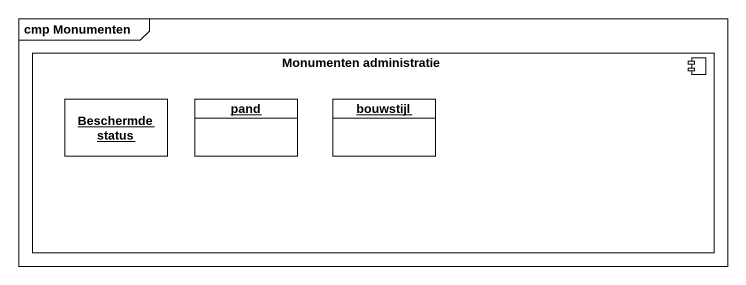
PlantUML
@startuml
mainframe cmp Monumenten
hide circle
hide empty members
component "Monumenten administratie" as Monumenten_administratie {
  object "Beschermde status" as Beschermde_status
  object pand
  object bouwstijl
}
@enduml
